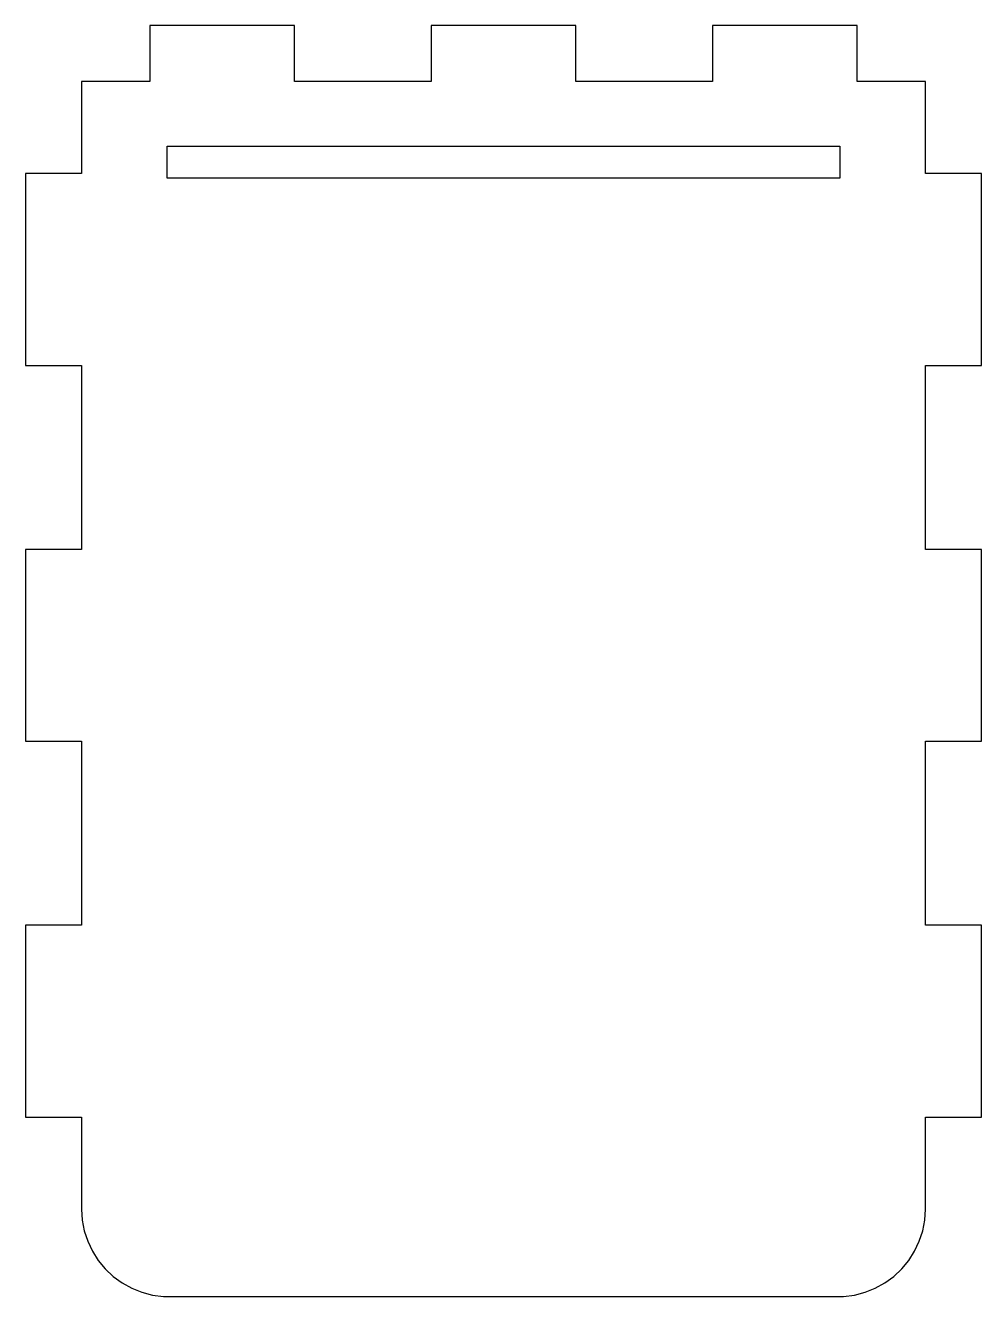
# Model space of a CAD drawing. Header units: metres. Extents: x -27.3 to 27.3, y -29.1 to 43.5.
import ezdxf

# ---------------------------------------------------------------- set-up
doc = ezdxf.new("R2010")
doc.units = ezdxf.units.M

msp = doc.modelspace()

# ---------------------------------------------------------------- linework, layer by layer
for p, q in [((-11.9425, 43.5225), (-20.2108, 43.5225)), ((-20.2108, 43.5225), (-20.2108, 40.315)), ((-11.9425, 40.315), (-11.9425, 43.5225)), ((4.13416, 43.5225), (-4.13416, 43.5225)), ((-4.13416, 43.5225), (-4.13416, 40.315)), ((4.13416, 40.315), (4.13416, 43.5225)), ((20.2108, 43.5225), (11.9425, 43.5225)), ((11.9425, 43.5225), (11.9425, 40.315)), ((20.2108, 40.315), (20.2108, 43.5225)), ((-20.2108, 40.315), (-24.115, 40.315)), ((-24.115, 40.315), (-24.115, 35.0608)), ((-4.13416, 40.315), (-11.9425, 40.315)), ((11.9425, 40.315), (4.13416, 40.315)), ((24.115, 40.315), (20.2108, 40.315)), ((24.115, 35.0608), (24.115, 40.315)), ((-19.23, 34.8), (-19.23, 36.63)), ((-19.23, 36.63), (19.23, 36.63)), ((19.23, 36.63), (19.23, 34.8)), ((-24.115, 35.0608), (-27.3225, 35.0608)), ((-27.3225, 35.0608), (-27.3225, 24.0925)), ((27.3225, 35.0608), (24.115, 35.0608)), ((27.3225, 24.0925), (27.3225, 35.0608)), ((19.23, 34.8), (-19.23, 34.8)), ((-27.3225, 24.0925), (-24.115, 24.0925)), ((-24.115, 24.0925), (-24.115, 13.5842)), ((24.115, 13.5842), (24.115, 24.0925)), ((24.115, 24.0925), (27.3225, 24.0925)), ((-24.115, 13.5842), (-27.3225, 13.5842)), ((-27.3225, 13.5842), (-27.3225, 2.61583)), ((27.3225, 13.5842), (24.115, 13.5842)), ((27.3225, 2.61583), (27.3225, 13.5842)), ((-27.3225, 2.61583), (-24.115, 2.61583)), ((-24.115, 2.61583), (-24.115, -7.89249)), ((24.115, -7.89249), (24.115, 2.61583)), ((24.115, 2.61583), (27.3225, 2.61583)), ((-24.115, -7.89249), (-27.3225, -7.89249)), ((-27.3225, -7.89249), (-27.3225, -18.8608)), ((27.3225, -7.89249), (24.115, -7.89249)), ((27.3225, -18.8608), (27.3225, -7.89249)), ((-27.3225, -18.8608), (-24.115, -18.8608)), ((-24.115, -18.8608), (-24.115, -24.115)), ((24.115, -24.115), (24.115, -18.8608)), ((24.115, -18.8608), (27.3225, -18.8608)), ((-24.115, -24.115), (-24.0756, -24.7417)), ((24.0756, -24.7417), (24.115, -24.115)), ((-24.0756, -24.7417), (-23.9579, -25.3584)), ((-23.9579, -25.3584), (-23.7639, -25.9556)), ((23.7639, -25.9556), (23.9579, -25.3584)), ((23.9579, -25.3584), (24.0756, -24.7417)), ((-23.7639, -25.9556), (-23.4965, -26.5238)), ((23.4965, -26.5238), (23.7639, -25.9556)), ((-23.4965, -26.5238), (-23.1601, -27.0539)), ((23.1601, -27.0539), (23.4965, -26.5238)), ((-23.1601, -27.0539), (-22.7598, -27.5377)), ((-22.7598, -27.5377), (-22.3021, -27.9676)), ((22.3021, -27.9676), (22.7598, -27.5377)), ((22.7598, -27.5377), (23.1601, -27.0539)), ((-22.3021, -27.9676), (-21.7941, -28.3366)), ((21.7941, -28.3366), (22.3021, -27.9676)), ((-21.7941, -28.3366), (-21.2439, -28.6391)), ((-21.2439, -28.6391), (-20.6601, -28.8703)), ((-20.6601, -28.8703), (-20.0519, -29.0264)), ((-20.0519, -29.0264), (-19.4289, -29.1051)), ((19.4289, -29.1051), (20.0519, -29.0264)), ((20.0519, -29.0264), (20.6601, -28.8703)), ((20.6601, -28.8703), (21.2439, -28.6391)), ((21.2439, -28.6391), (21.7941, -28.3366)), ((-19.4289, -29.1051), (-19.115, -29.1051)), ((-19.115, -29.1051), (-19.115, -29.115)), ((-19.115, -29.115), (19.115, -29.115)), ((19.115, -29.1051), (19.4289, -29.1051)), ((19.115, -29.115), (19.115, -29.1051))]:
    msp.add_line(p, q)

doc.saveas('drawing.dxf')
